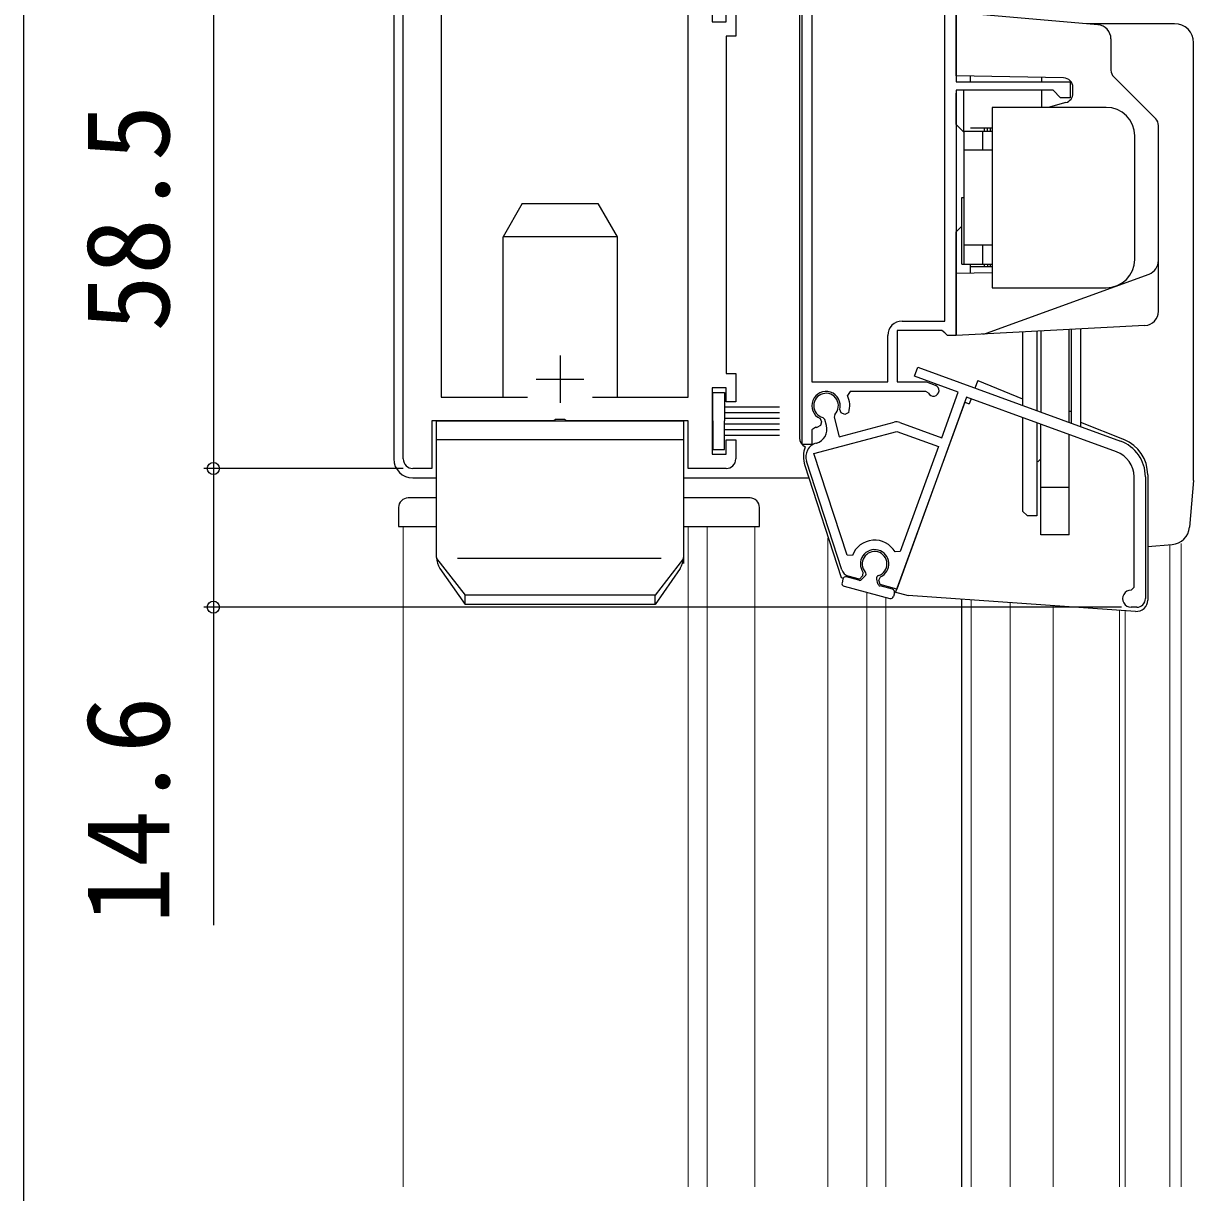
# Model space of a CAD drawing. Units: millimetres, scale not verified. Extents: x -529 to 521, y -782 to 778.
# Drawn here: x -529.3 to -406.1, y 217.1 to 340.1 of the extents above; entities that cross this region are included whole.
import ezdxf
from ezdxf.enums import TextEntityAlignment as Align

# ---------------------------------------------------------------- set-up
doc = ezdxf.new("R2010")
doc.units = ezdxf.units.MM
doc.header["$LTSCALE"] = 4
for name, color, linetype in [('0-2_YKK_11', 7, 'Continuous'), ('0-5_YKK_13', 4, 'Continuous'), ('0-7_YKK_D', 6, 'Continuous'), ('0-8_YKK_ZWAK', 7, 'Continuous')]:
    doc.layers.add(name, color=color, linetype=linetype)
doc.layers.add('0-4_YKK_12', color=2, linetype='Continuous', lineweight=18)
doc.styles.add('ＭＳ ゴシック', font='')
doc.styles.get('ＭＳ ゴシック').set_extended_font_data('MS Gothic')

msp = doc.modelspace()

# ---------------------------------------------------------------- linework, layer by layer
at = {"layer": '0-2_YKK_11'}
for p, q in [((-447.297, 295.809), (-447.297, 352.251)), ((-489.3, 294.297), (-489.3, 345.169)), ((-472.8, 305.197), (-472.8, 300.197)), ((-435.133, 303.947), (-413.803, 296.184)), ((-475.3, 302.697), (-470.3, 302.697)), ((-445.817, 295.971), (-445.813, 295.972)), ((-443.142, 282.628), (-446.856, 294.058)), ((-411.171, 292.425), (-411.171, 279.596)), ((-412.071, 278.696), (-412.671, 278.696))]:
    msp.add_line(p, q, dxfattribs=at)
for points in [[(-446.297, 352.251), (-446.297, 302.409), (-438.297, 302.409), (-438.297, 307.309)], [(-454.3, 347.797), (-454.3, 345.797), (-455.3, 345.797), (-455.3, 347.297), (-456.8, 347.297), (-456.8, 340.297), (-455.3, 340.297), (-455.3, 341.797), (-454.3, 341.797), (-454.3, 338.797), (-455.3, 338.797), (-455.3, 303.297), (-454.3, 303.297), (-454.3, 300.297), (-455.3, 300.297), (-455.3, 301.797), (-456.8, 301.797), (-456.8, 294.797), (-455.3, 294.797), (-455.3, 296.297), (-454.3, 296.297), (-454.3, 294.297)], [(-469.375, 300.797), (-459.3, 300.797), (-459.3, 345.109)], [(-476.215, 344.72), (-485.3, 343.926), (-485.3, 300.797), (-476.225, 300.797)], [(-431.097, 342.021), (-431.097, 334.009), (-419.097, 334.009), (-419.097, 332.309), (-420.097, 332.309), (-420.897, 333.109), (-431.097, 333.109), (-431.097, 307.309), (-431.997, 307.309), (-432.293, 307.559), (-432.589, 307.809), (-437.297, 307.809), (-437.297, 302.409), (-434.216, 302.409), (-433.292, 302.073)], [(-436.797, 308.809), (-432.297, 308.809), (-432.297, 342.021)], [(-437.017, 298.141), (-432.615, 296.539), (-430.871, 301.332), (-435.475, 303.007), (-435.133, 303.947)], [(-434.035, 301.242), (-434.303, 301.409), (-442.267, 301.409), (-442.538, 300.98)], [(-414.213, 295.056), (-429.999, 300.802), (-437.35, 280.605), (-439.1, 281.074), (-439.225, 281.542), (-439.06, 281.892)], [(-442.408, 299.171), (-442.822, 298.988), (-443.189, 299.159), (-443.351, 299.51)], [(-455.3, 293.297), (-459.3, 293.297), (-459.3, 298.297), (-472.129, 298.297), (-472.321, 298.44), (-473.279, 298.44), (-473.471, 298.297), (-486.3, 298.297), (-486.3, 293.297), (-488.3, 293.297)], [(-445.421, 298.545), (-445.256, 298.195), (-445.361, 297.804), (-445.767, 297.605)], [(-444.752, 297.809), (-444.921, 298.441), (-445.134, 298.653)], [(-443.878, 298.99), (-443.956, 298.7), (-443.398, 296.619), (-437.618, 298.168)], [(-445.869, 297.65), (-446.297, 297.379), (-446.297, 295.809), (-447.297, 295.809)], [(-442.021, 284.144), (-442.587, 284.158), (-446.067, 294.868), (-437.359, 297.202), (-432.957, 295.599)], [(-432.957, 295.599), (-436.977, 284.553), (-437.519, 284.506)], [(-412.671, 280.496), (-412.371, 280.796), (-412.371, 292.425)], [(-440.907, 282.387), (-440.939, 282.001), (-441.282, 281.659), (-442.45, 281.972)]]:
    msp.add_lwpolyline(points, dxfattribs=at)
for centre, radius, start, end in [((-436.797, 307.309), 1.5, 90.00001, 179.99999), ((-433.497, 301.509), 0.6, 206.38783, 70.00002), ((-444.797, 299.909), 1.5, 344.59406, 245.40594), ((-444.797, 299.909), 1.3, 315.00001, 255.00002), ((-444.797, 299.909), 2.5, 342.83746, 25.37694), ((-437.359, 297.202), 1, 69.99999, 104.99998), ((-444.797, 299.909), 2.5, 244.62318, 247.16264), ((-446.201, 297.421), 1.5, 285.00002, 15), ((-445.429, 294.522), 1.5, 105.00002, 198.00001), ((-415.171, 292.425), 4, 0, 69.99998), ((-415.171, 292.425), 2.8, 0, 69.99998), ((-488.3, 294.297), 1, 180.00001, 269.99999), ((-455.3, 294.297), 1, 270.00001, 359.99999), ((-439.684, 283.256), 2.5, 29.9948, 159.19799), ((-439.684, 283.256), 1.5, 294.59407, 215.40595), ((-442.191, 282.938), 1, 197.99996, 254.99998), ((-412.671, 279.596), 0.9, 90.00001, 270.00003), ((-412.071, 279.596), 0.9, 270.00001, 359.99999)]:
    msp.add_arc(centre, radius, start, end, dxfattribs=at)
at = {"layer": '0-4_YKK_12'}
for p, q in [((-489.3, 287.194), (-489.3, 217.696)), ((-485.8, 287.194), (-489.3, 287.194)), ((-452.3, 287.194), (-459.8, 287.194)), ((-459.3, 217.696), (-459.3, 287.194)), ((-457.3, 217.696), (-457.3, 287.194)), ((-452.3, 217.696), (-452.3, 287.194)), ((-444.598, 217.696), (-444.598, 285.946)), ((-408.599, 285.303), (-408.599, 218.196)), ((-408.598, 217.696), (-408.598, 285.219)), ((-407.399, 285.408), (-407.399, 217.696)), ((-440.498, 217.696), (-440.498, 280.265)), ((-438.498, 217.696), (-438.498, 279.729)), ((-429.498, 217.696), (-429.498, 279.463)), ((-425.398, 217.696), (-425.398, 279.176)), ((-420.898, 217.696), (-420.898, 278.862)), ((-413.898, 217.696), (-413.898, 278.372)), ((-413.298, 217.696), (-413.298, 278.33))]:
    msp.add_line(p, q, dxfattribs=at)
at = {"layer": '0-5_YKK_13'}
for p, q in [((-490.3, 345.169), (-490.3, 294.297)), ((-431.097, 334.607), (-431.097, 341.307)), ((-416.166, 340), (-431.097, 341.307)), ((-408.097, 340.107), (-417.381, 340.107)), ((-414.797, 338.506), (-414.797, 335.221)), ((-406.097, 292.194), (-406.097, 338.107)), ((-419.78, 334.409), (-431.097, 334.607)), ((-429.597, 334.007), (-429.597, 334.58)), ((-422.097, 334.449), (-422.097, 334.007)), ((-414.504, 334.514), (-410.09, 330.099)), ((-431.097, 329.507), (-431.097, 332.807)), ((-430.297, 328.807), (-430.297, 333.107)), ((-422.097, 333.107), (-422.097, 331.307)), ((-418.797, 332.774), (-418.797, 333.409)), ((-419.538, 331.808), (-421.41, 331.307)), ((-415.297, 331.307), (-427.297, 331.307)), ((-427.297, 331.307), (-427.297, 312.307)), ((-431.097, 329.507), (-430.297, 328.707)), ((-427.297, 329.107), (-429.597, 329.107)), ((-428.097, 328.807), (-428.097, 329.107)), ((-427.797, 328.807), (-427.797, 329.107)), ((-427.497, 328.807), (-427.497, 329.107)), ((-409.797, 309.846), (-409.797, 329.392)), ((-430.297, 328.807), (-430.297, 314.807)), ((-430.297, 328.807), (-427.297, 328.807)), ((-428.297, 326.807), (-428.297, 328.807)), ((-412.297, 315.307), (-412.297, 328.307)), ((-427.297, 326.807), (-430.297, 326.807)), ((-430.497, 321.807), (-430.297, 321.807)), ((-430.497, 314.807), (-430.497, 321.807)), ((-476.779, 321.194), (-478.8, 317.694)), ((-476.779, 321.194), (-468.821, 321.194)), ((-468.821, 321.194), (-466.8, 317.694)), ((-430.497, 318.807), (-431.097, 318.207)), ((-431.097, 313.807), (-431.097, 318.207)), ((-478.8, 300.797), (-478.8, 317.694)), ((-466.8, 317.694), (-478.8, 317.694)), ((-466.8, 317.694), (-466.8, 300.797)), ((-427.297, 316.807), (-430.297, 316.807)), ((-428.297, 314.807), (-428.297, 316.807)), ((-430.497, 314.807), (-430.297, 314.807)), ((-430.297, 314.807), (-427.297, 314.807)), ((-429.597, 313.833), (-429.597, 314.807)), ((-427.297, 314.507), (-429.597, 314.507)), ((-428.097, 314.507), (-428.097, 314.807)), ((-427.797, 314.807), (-427.797, 314.507)), ((-427.497, 314.507), (-427.497, 314.807)), ((-427.297, 313.873), (-431.097, 313.807)), ((-431.097, 307.307), (-431.097, 313.807)), ((-427.886, 307.54), (-410.784, 313.765)), ((-427.297, 312.307), (-415.297, 312.307)), ((-411.219, 308.348), (-431.097, 307.307)), ((-424.097, 307.673), (-424.097, 299.928)), ((-422.597, 307.752), (-422.597, 299.382)), ((-422.197, 307.773), (-422.197, 299.236)), ((-419.197, 298.145), (-419.197, 307.93)), ((-418.997, 307.941), (-418.997, 298.072)), ((-417.997, 307.993), (-417.997, 297.708)), ((-428.828, 302.555), (-429.119, 301.756)), ((-428.828, 302.555), (-424.097, 300.643)), ((-429.53, 300.628), (-429.718, 300.111)), ((-455.5, 299.798), (-449.7, 299.798)), ((-430.188, 300.282), (-437.467, 280.282)), ((-430.188, 300.282), (-429.718, 300.111)), ((-485.8, 283.922), (-485.8, 298.297)), ((-455.5, 299.198), (-449.7, 299.198)), ((-455.5, 298.598), (-449.7, 298.598)), ((-424.097, 298.651), (-424.097, 288.807)), ((-418.997, 299.307), (-419.197, 299.307)), ((-417.997, 298.178), (-413.424, 296.331)), ((-455.5, 297.998), (-449.7, 297.998)), ((-455.5, 297.398), (-449.7, 297.398)), ((-422.597, 298.105), (-422.597, 288.307)), ((-422.197, 294.307), (-422.197, 297.959)), ((-422.197, 286.307), (-422.197, 297.959)), ((-459.8, 296.297), (-485.8, 296.297)), ((-455.5, 296.798), (-449.7, 296.798)), ((-419.197, 286.307), (-419.197, 296.868)), ((-447.025, 293.623), (-443.188, 281.815)), ((-422.497, 294.007), (-422.197, 294.307)), ((-488.3, 292.297), (-485.8, 292.297)), ((-459.8, 292.297), (-446.593, 292.297)), ((-410.923, 292.622), (-410.923, 279.451)), ((-406.105, 292.02), (-406.534, 287.11)), ((-419.197, 291.307), (-422.197, 291.307)), ((-485.8, 290.194), (-488.8, 290.194)), ((-452.8, 290.194), (-459.8, 290.194)), ((-451.8, 287.194), (-451.8, 289.194)), ((-423.597, 288.307), (-424.097, 288.807)), ((-422.597, 288.307), (-423.597, 288.307)), ((-459.8, 287.194), (-451.8, 287.194)), ((-419.197, 286.307), (-422.197, 286.307)), ((-410.923, 285.067), (-408.352, 285.292)), ((-485.8, 283.833), (-482.8, 279.967)), ((-462.161, 283.833), (-483.584, 283.833)), ((-459.8, 283.833), (-462.8, 279.967)), ((-443.188, 281.815), (-442.965, 281.755)), ((-443.01, 281.662), (-443.114, 281.276)), ((-442.902, 280.909), (-438.072, 279.615)), ((-441.343, 281.526), (-442.643, 281.875)), ((-440.672, 281.985), (-441.053, 281.604)), ((-439.325, 281.141), (-439.464, 281.662)), ((-437.813, 280.58), (-439.113, 280.929)), ((-437.601, 280.213), (-437.705, 279.827)), ((-437.599, 280.361), (-437.467, 280.326)), ((-437.592, 280.316), (-436.144, 279.928)), ((-412.207, 278.254), (-436.144, 279.928)), ((-462.8, 278.967), (-482.8, 278.967)), ((-430.498, 217.696), (-430.498, 279.533))]:
    msp.add_line(p, q, dxfattribs=at)
for points in [[(-433.873, 357.107), (-436.797, 357.107), (-447.597, 353.176), (-447.597, 296.507)], [(-456.7, 298.298), (-456.7, 301.298), (-455.5, 301.298), (-455.5, 298.298)], [(-485.8, 298.297), (-459.8, 298.297), (-459.8, 283.297)], [(-456.7, 298.298), (-456.7, 295.298), (-455.5, 295.298), (-455.5, 298.298)], [(-489.8, 289.194), (-489.8, 287.194), (-485.8, 287.194)], [(-485.444, 282.783), (-482.8, 278.967), (-482.8, 279.967)], [(-460.156, 282.783), (-462.8, 278.967), (-462.8, 279.967), (-482.8, 279.967)]]:
    msp.add_lwpolyline(points, dxfattribs=at)
for centre, radius, start, end in [((-408.097, 338.107), 2, 0, 90), ((-416.297, 338.506), 1.5, 0, 85), ((-413.797, 335.221), 1, 180, 225), ((-419.797, 333.409), 1, 360, 89), ((-419.797, 332.774), 1, 285, 0), ((-415.297, 328.307), 3, 0, 90), ((-410.797, 329.392), 1, 0, 45), ((-415.297, 315.307), 3, 270, 0), ((-411.297, 315.175), 1.5, 290, 0), ((-411.297, 309.846), 1.5, 273, 0), ((-428.4, 308.95), 1.5, 273, 290), ((-446.597, 296.507), 1, 180, 247.05099), ((-414.923, 292.622), 4, 0, 68), ((-444.171, 294.55), 3, 159.81321, 198), ((-488.3, 294.297), 2, 180, 270), ((-408.097, 292.194), 2, 355, 0), ((-488.8, 289.194), 1, 90, 180), ((-452.8, 289.194), 1, 0, 90), ((-408.527, 287.284), 2, 275, 355), ((-483.8, 283.922), 2, 180, 214.715), ((-461.8, 283.922), 2, 325.285, 0), ((-439.684, 283.256), 1.3, 288.58332, 221.41668), ((-440.884, 282.198), 0.3, 315, 41.41668), ((-442.824, 281.198), 0.3, 165, 255), ((-442.72, 281.585), 0.3, 75, 165), ((-441.266, 281.816), 0.3, 255, 315), ((-439.175, 281.739), 0.3, 108.58332, 195), ((-439.035, 281.218), 0.3, 195, 255), ((-437.994, 279.904), 0.3, 255, 345), ((-437.891, 280.291), 0.3, 345, 75), ((-412.123, 279.451), 1.2, 266, 0)]:
    msp.add_arc(centre, radius, start, end, dxfattribs=at)
at = {"layer": '0-7_YKK_D'}
for p, q in [((-509.3, 351.797), (-509.3, 293.297)), ((-489.3, 293.297), (-510.3, 293.297)), ((-489.3, 293.297), (-510.3, 293.297)), ((-413.671, 278.696), (-510.3, 278.696))]:
    msp.add_line(p, q, dxfattribs=at)
msp.add_lwpolyline([(-509.3, 293.297), (-509.3, 278.696), (-509.3, 245.214)], dxfattribs=at)
for centre in [(-509.3, 293.297), (-509.3, 293.297), (-509.3, 278.696)]:
    msp.add_circle(centre, 0.637, dxfattribs=at)
at = {"layer": '0-8_YKK_ZWAK'}
msp.add_line((-529.3, 747.7), (-529.3, -782.3), dxfattribs=at)

# ---------------------------------------------------------------- texts
at = {"layer": '0-7_YKK_D', "style": 'ＭＳ ゴシック'}
for s, p in [('58.5', (-511.3, 307.684)), ('14.6', (-511.3, 245.373))]:
    msp.add_text(s, height=8.798, rotation=90, dxfattribs=at).set_placement(p, align=Align.BOTTOM_LEFT)

doc.saveas('drawing.dxf')
